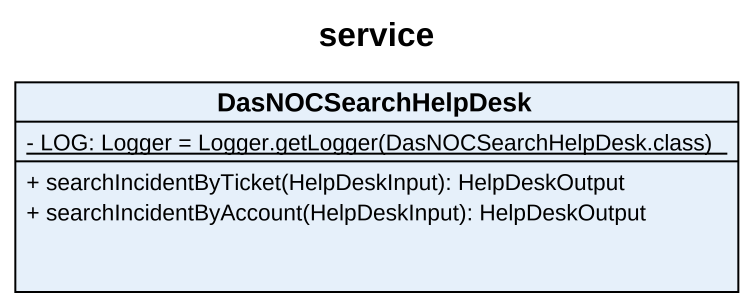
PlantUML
@startuml
title service
hide circle
hide empty members
skinparam classAttributeIconSize 0
class DasNOCSearchHelpDesk {
  {static} {field} - LOG: Logger = Logger.getLogger(DasNOCSearchHelpDesk.class)
  + searchIncidentByTicket(HelpDeskInput): HelpDeskOutput
  + searchIncidentByAccount(HelpDeskInput): HelpDeskOutput
}
@enduml
